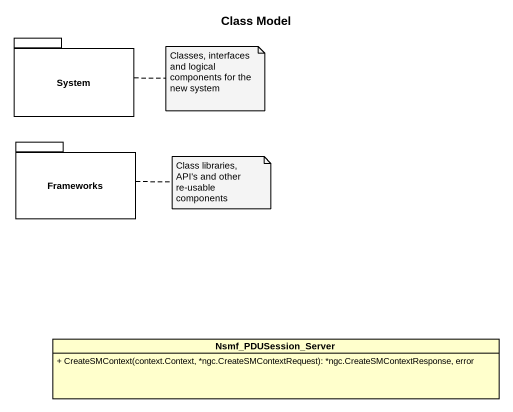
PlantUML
@startuml
title Class Model
hide circle
hide empty members
skinparam classAttributeIconSize 0
package System {
}
package Frameworks {
}
class Nsmf_PDUSession_Server {
  + CreateSMContext(context.Context, *ngc.CreateSMContextRequest): *ngc.CreateSMContextResponse, error
}
note right of System : Classes, interfaces and logical components for the new system
note right of Frameworks : Class libraries, API's and other re-usable components
@enduml
